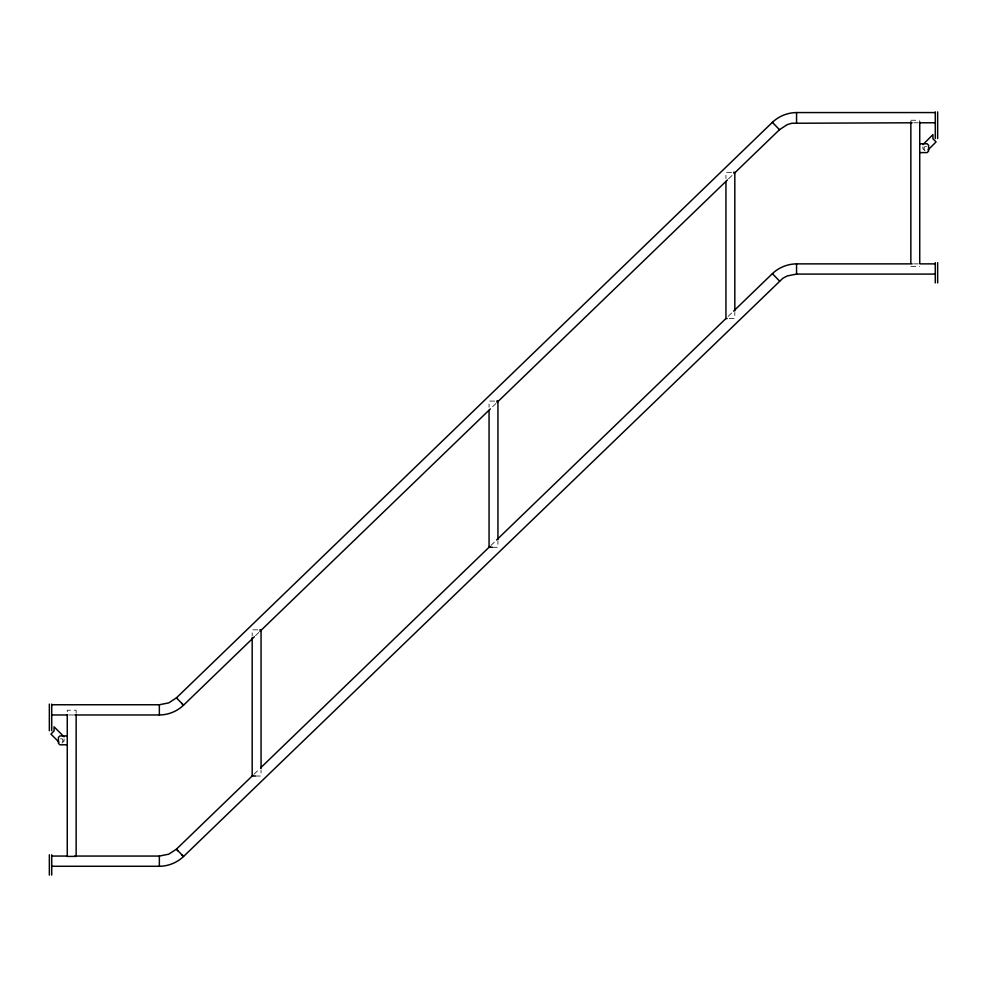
<?xml version="1.0" encoding="UTF-8"?>
<svg xmlns="http://www.w3.org/2000/svg" width="987" height="987" viewBox="0 0 987 987"><rect width="100%" height="100%" fill="white"/><g stroke="black" fill="none" stroke-linecap="round" stroke-linejoin="round"><path stroke-width="0.74" stroke-dasharray="4.93 3.7" d="M61.984 743.075L64.081 740.99L64.081 736.808M255.522 635.665L258.853 632.457M492.587 406.743L495.906 403.535M728.529 178.894L732.959 174.613M253.967 774.277L259.507 768.935M491.02 545.355L494.351 542.147M728.085 316.432L732.514 312.151M926.448 146.619L924.683 146.705L923.869 148.272L924.831 149.765L926.596 149.679M910.853 120.241L919.736 120.241M913.703 122.783L918.329 122.783M731.564 172.33L725.938 172.33L725.938 178.487M913.703 263.874L918.329 263.874M910.853 266.428L919.736 266.428M729.196 318.53L734.822 318.53L734.822 312.373M494.684 401.08L489.058 401.08L489.058 407.236M492.316 547.279L497.941 547.279L497.941 541.123M257.804 629.829L252.178 629.829L252.178 635.986M68.634 714.97L74.778 714.97M255.436 776.029L261.061 776.029L261.061 769.872M60.552 738.794L62.317 738.881L63.131 740.46L62.169 741.94L60.404 741.854M925.016 150.888L922.919 148.803L922.919 144.633M76.147 713.293L76.147 710.208L67.264 710.208L67.264 713.293"/><path stroke-width="1.48" d="M922.919 144.633L932.937 134.614L932.937 138.785L936.071 141.918L928.051 149.938M935.281 112.567L796.558 112.567C787.614 112.641 778.854 116.145 772.389 122.339L176.426 697.858L168.752 702.88L159.351 704.755L51.719 704.755M254.412 636.738L183.52 705.199C177.055 711.393 168.296 714.909 159.351 714.97L74.778 714.97M259.951 631.396L490.366 408.889M497.016 402.474L727.419 179.967M734.069 173.539L779.483 129.692L787.157 124.658L791.759 123.264L912.161 122.783M252.857 775.35L176.426 849.165L168.752 854.187L159.351 856.062L74.778 856.062M260.617 767.861L489.91 546.428M496.56 540.012L725.864 318.579M733.625 311.09L772.389 273.646C778.854 267.452 787.614 263.948 796.558 263.874L912.161 263.874M935.281 274.09L796.558 274.09L787.157 275.965L782.901 278.235L183.52 856.506C177.055 862.7 168.296 866.216 159.351 866.278L51.719 866.278M919.872 122.783L935.281 122.783M919.736 143.757L927.114 143.757L928.582 145.225L928.582 151.134L927.114 152.603L919.736 152.603M733.6 172.33L734.822 172.33L734.822 310.831M919.872 263.874L935.281 263.874M727.16 318.53L725.938 318.53L725.938 181.559M496.72 401.08L497.621 401.08M492.316 547.279L489.058 547.279L489.058 410.321M259.828 629.829L260.741 629.829M51.719 714.97L67.091 714.97M67.264 735.932L59.886 735.932L58.418 737.412L58.418 743.31L59.886 744.79L67.264 744.79M255.436 776.029L252.178 776.029L252.178 637.528M51.719 856.062L67.091 856.062M64.081 736.808L54.063 726.802L54.063 730.972L50.929 734.094L58.949 742.113M176.895 698.352L176.426 697.858L183.52 705.199L181.744 703.373M178.203 851.004L176.426 849.165L183.52 856.506L181.744 854.68M772.389 122.339L779.483 129.692M772.389 273.646L779.483 280.999M937.65 111.901L937.65 138.562M937.65 262.616L937.65 282.911M935.281 111.901L935.281 138.562M935.281 262.616L935.281 282.911M919.736 121.771L919.736 263.356M910.853 121.771L910.853 263.356M796.558 112.567L796.558 122.783M796.558 263.874L796.558 274.09M497.941 401.08L497.941 539.581M261.061 629.829L261.061 768.342M159.351 704.755L159.351 714.97M159.351 856.062L159.351 866.278M76.147 714.822L76.147 856.408L67.264 856.408L67.264 714.822M51.719 704.089L51.719 730.75M51.719 854.804L51.719 875.099M49.35 704.089L49.35 730.75M49.35 854.804L49.35 875.099"/></g></svg>
